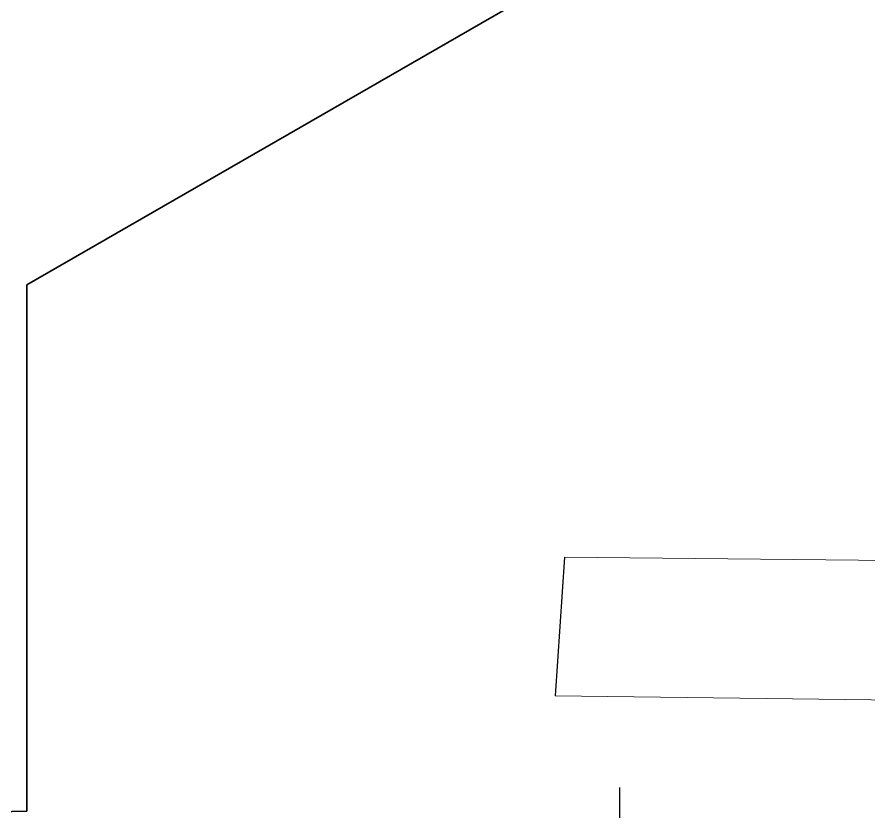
# Model space of a CAD drawing. Header units: millimetres. Extents: x -47 to 2833, y -462 to 688.
# Drawn here: x 2051.23 to 2080.74, y 274.52 to 302.28 of the extents above; entities that cross this region are included whole.
import ezdxf

# ---------------------------------------------------------------- set-up
doc = ezdxf.new("R2010")
doc.units = ezdxf.units.MM
doc.header["$LTSCALE"] = 0.1
doc.header["$MEASUREMENT"] = 0
doc.layers.add('BOUNDRY', color=140, linetype='Continuous', lineweight=18)
doc.layers.add('BUILT UP', color=1, linetype='Continuous', lineweight=35)
doc.layers.add('H1', color=254, linetype='Continuous')

msp = doc.modelspace()

# ---------------------------------------------------------------- linework, layer by layer
at = {"layer": 'BOUNDRY', "color": 140}
for points in [[(2130.18013, 282.95456), (2070.19177, 283.56689)], [(2069.86787, 278.75632), (2130.18013, 277.99762)]]:
    msp.add_lwpolyline(points, dxfattribs=at)
at = {"layer": 'BUILT UP', "color": 1}
for p, q in [((2079.32555, 308.99784), (2051.56735, 293.00373)), ((2051.56735, 293.00373), (2051.56568, 274.75915)), ((2051.56568, 274.75915), (2044.0091, 274.55261))]:
    msp.add_line(p, q, dxfattribs=at)
at = {"layer": 'H1'}
for p, q in [((2070.19177, 283.56689), (2069.86787, 278.75632)), ((2072.11125, 274.52277), (2072.11125, 275.58277))]:
    msp.add_line(p, q, dxfattribs=at)

doc.saveas('drawing.dxf')
